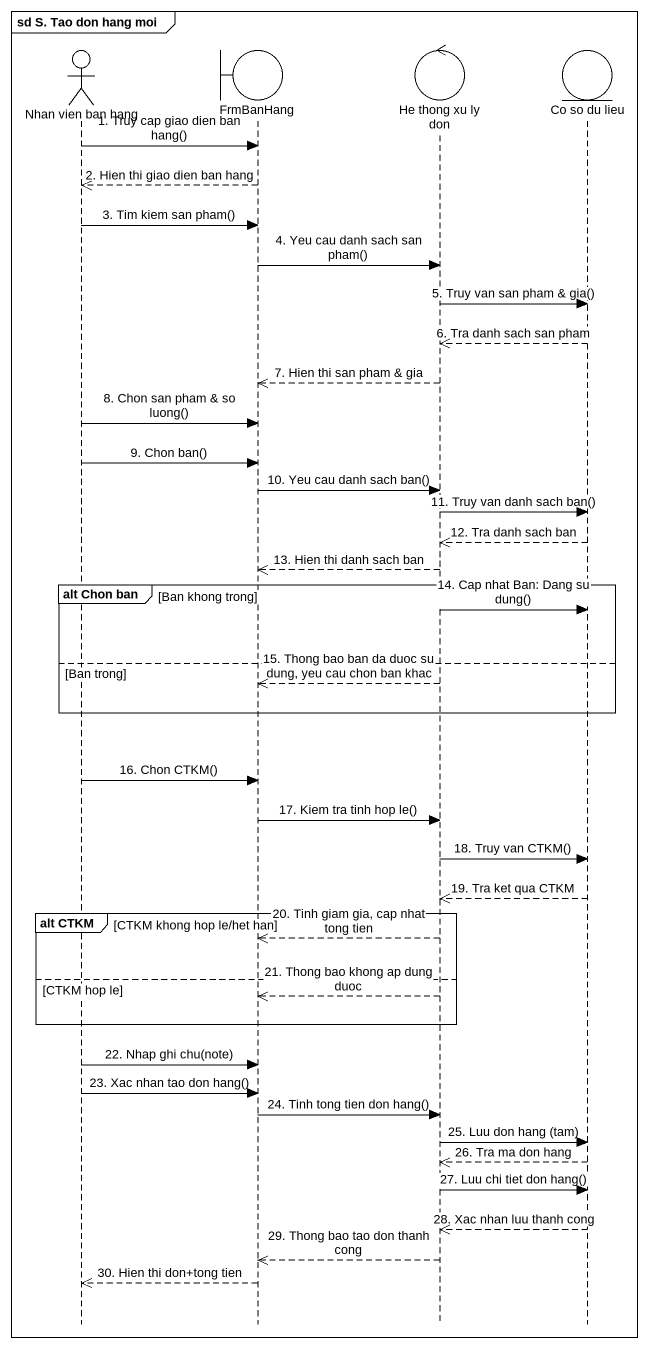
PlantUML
@startuml
mainframe sd S. Tao don hang moi
hide footbox
actor "Nhan vien ban hang" as Nhan_vien_ban_hang
boundary FrmBanHang
control "He thong xu ly don" as He_thong_xu_ly_don
entity "Co so du lieu" as Co_so_du_lieu

Nhan_vien_ban_hang -> FrmBanHang : 1. Truy cap giao dien ban hang()
FrmBanHang -->> Nhan_vien_ban_hang : 2. Hien thi giao dien ban hang
Nhan_vien_ban_hang -> FrmBanHang : 3. Tim kiem san pham()
FrmBanHang -> He_thong_xu_ly_don : 4. Yeu cau danh sach san pham()
He_thong_xu_ly_don -> Co_so_du_lieu : 5. Truy van san pham & gia()
Co_so_du_lieu -->> He_thong_xu_ly_don : 6. Tra danh sach san pham
He_thong_xu_ly_don -->> FrmBanHang : 7. Hien thi san pham & gia
Nhan_vien_ban_hang -> FrmBanHang : 8. Chon san pham & so luong()
Nhan_vien_ban_hang -> FrmBanHang : 9. Chon ban()
FrmBanHang -> He_thong_xu_ly_don : 10. Yeu cau danh sach ban()
He_thong_xu_ly_don -> Co_so_du_lieu : 11. Truy van danh sach ban()
Co_so_du_lieu -->> He_thong_xu_ly_don : 12. Tra danh sach ban
He_thong_xu_ly_don -->> FrmBanHang : 13. Hien thi danh sach ban
group alt Chon ban [Ban khong trong]
  He_thong_xu_ly_don -> Co_so_du_lieu : 14. Cap nhat Ban: Dang su dung()
else Ban trong
  He_thong_xu_ly_don -->> FrmBanHang : 15. Thong bao ban da duoc su dung, yeu cau chon ban khac
end
Nhan_vien_ban_hang -> FrmBanHang : 16. Chon CTKM()
FrmBanHang -> He_thong_xu_ly_don : 17. Kiem tra tinh hop le()
He_thong_xu_ly_don -> Co_so_du_lieu : 18. Truy van CTKM()
Co_so_du_lieu -->> He_thong_xu_ly_don : 19. Tra ket qua CTKM
group alt CTKM [CTKM khong hop le/het han]
  He_thong_xu_ly_don -->> FrmBanHang : 20. Tinh giam gia, cap nhat tong tien
else CTKM hop le
  He_thong_xu_ly_don -->> FrmBanHang : 21. Thong bao khong ap dung duoc
end
Nhan_vien_ban_hang -> FrmBanHang : 22. Nhap ghi chu(note)
Nhan_vien_ban_hang -> FrmBanHang : 23. Xac nhan tao don hang()
FrmBanHang -> He_thong_xu_ly_don : 24. Tinh tong tien don hang()
He_thong_xu_ly_don -> Co_so_du_lieu : 25. Luu don hang (tam)
Co_so_du_lieu -->> He_thong_xu_ly_don : 26. Tra ma don hang
He_thong_xu_ly_don -> Co_so_du_lieu : 27. Luu chi tiet don hang()
Co_so_du_lieu -->> He_thong_xu_ly_don : 28. Xac nhan luu thanh cong
He_thong_xu_ly_don -->> FrmBanHang : 29. Thong bao tao don thanh cong
FrmBanHang -->> Nhan_vien_ban_hang : 30. Hien thi don+tong tien
@enduml
